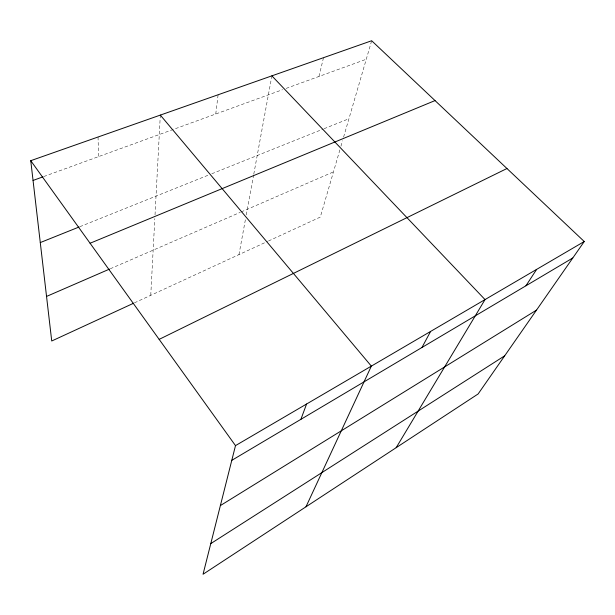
<?xml version="1.0" encoding="UTF-8"?>
<svg xmlns="http://www.w3.org/2000/svg" width="615" height="615" viewBox="0 0 615 615"><rect width="100%" height="100%" fill="white"/><g stroke="black" fill="none" stroke-linecap="round" stroke-linejoin="round"><path stroke-width="0.46" stroke-dasharray="3.08 2.31" d="M150.752 295.315L154.826 218.594M155.026 214.85L160.269 116.02M215.75 113.998L218.11 94.772M238.958 254.618L245.577 218.656M246.269 214.912L253.611 175.044M253.78 174.114L271.707 76.76M318.977 76.46L323.498 57.695M339.864 149.899L320.284 217.095L268.547 240.965M340.933 146.232L342.532 140.727M343.601 137.06L371.668 40.744M134.454 302.834L267.679 241.364M110.3 268.755L240.281 212.336M241.157 211.96L333.453 171.893M79.904 226.674L208.254 175.175M211.814 173.753L323.175 129.065M324.067 128.712L348.943 118.726M43.819 176.528L282.577 89.698M286.129 88.406L366.271 59.255M98.046 137.007L98.554 156.625"/><path stroke-width="0.92" d="M584.25 241.518L235.499 445.621L203.05 574.256L478.132 393.954L584.25 241.518L371.668 40.744L30.75 160.684L51.729 341.002L133.601 303.233M300.889 419.338L306.578 404.024M305.978 506.791L371.345 366.117L160.323 115.097M421.944 347.498L430.6 331.439M396.175 447.674L485.027 299.59L271.876 75.853M525.94 285.783L536.641 269.378M210.784 543.606L504.692 355.801M220.37 505.591L536.488 310.121M231.786 460.343L572.788 257.977M159.154 339.372L506.96 168.518M46.54 296.43L109.424 269.132M90.082 243.248L435.028 100.583M40.275 242.579L79.02 227.027M33.049 180.449L42.919 176.859M30.75 160.684L235.499 445.621"/></g></svg>
